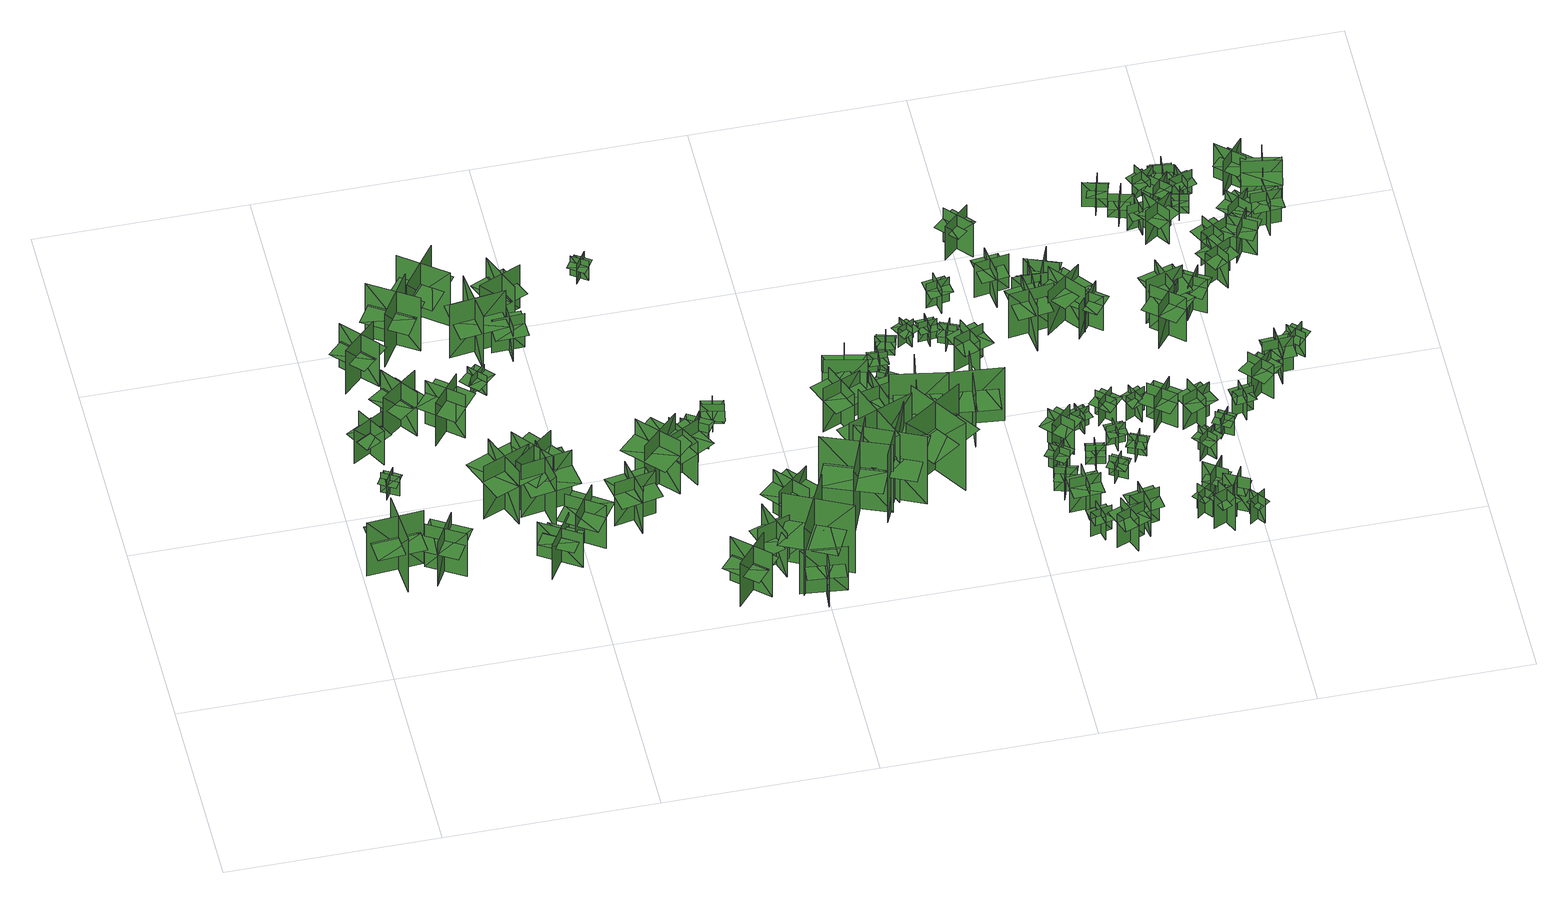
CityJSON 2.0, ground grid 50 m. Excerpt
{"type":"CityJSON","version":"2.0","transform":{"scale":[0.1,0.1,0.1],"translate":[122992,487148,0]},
"CityObjects":{
"tree1":{"type":"SolitaryVegetationObject","geometry":[{"type":"MultiSurface","lod":"1","boundaries":[[[0,1,2]],[[0,2,3]],[[4,5,6]],[[4,6,7]],[[8,9,10]],[[8,10,11]],[[8,12,13]],[[8,13,9]]]}]},
"tree2":{"type":"SolitaryVegetationObject","geometry":[{"type":"MultiSurface","lod":"1","boundaries":[[[14,15,16]],[[14,16,17]],[[18,19,20]],[[18,20,21]],[[22,23,24]],[[22,24,25]],[[22,25,26]],[[22,26,27]]]}]},
"tree3":{"type":"SolitaryVegetationObject","geometry":[{"type":"MultiSurface","lod":"1","boundaries":[[[28,29,30]],[[28,30,31]],[[32,33,34]],[[32,34,35]],[[36,37,38]],[[36,38,39]],[[36,39,40]],[[36,40,41]]]}]},
"tree4":{"type":"SolitaryVegetationObject","geometry":[{"type":"MultiSurface","lod":"1","boundaries":[[[42,43,44]],[[42,44,45]],[[46,47,48]],[[46,48,49]],[[50,51,52]],[[50,52,53]],[[50,54,55]],[[50,55,51]]]}]},
"tree5":{"type":"SolitaryVegetationObject","geometry":[{"type":"MultiSurface","lod":"1","boundaries":[[[56,57,58]],[[56,58,59]],[[60,61,62]],[[60,62,63]],[[64,65,66]],[[64,66,67]],[[64,68,69]],[[64,69,65]]]}]},
"tree6":{"type":"SolitaryVegetationObject","geometry":[{"type":"MultiSurface","lod":"1","boundaries":[[[70,71,72]],[[70,72,73]],[[74,75,76]],[[74,76,77]],[[78,79,80]],[[78,80,81]],[[78,82,83]],[[78,83,79]]]}]},
"tree7":{"type":"SolitaryVegetationObject","geometry":[{"type":"MultiSurface","lod":"1","boundaries":[[[84,85,86]],[[84,86,87]],[[88,89,90]],[[88,90,91]],[[92,93,94]],[[92,94,95]],[[92,95,96]],[[92,96,97]]]}]},
"tree8":{"type":"SolitaryVegetationObject","geometry":[{"type":"MultiSurface","lod":"1","boundaries":[[[98,99,100]],[[98,100,101]],[[102,103,104]],[[102,104,105]],[[106,107,108]],[[106,108,109]],[[106,109,110]],[[106,110,111]]]}]},
"tree9":{"type":"SolitaryVegetationObject","geometry":[{"type":"MultiSurface","lod":"1","boundaries":[[[112,113,114]],[[112,114,115]],[[116,117,118]],[[116,118,119]],[[120,121,122]],[[120,122,123]],[[120,124,125]],[[120,125,121]]]}]},
"tree10":{"type":"SolitaryVegetationObject","geometry":[{"type":"MultiSurface","lod":"1","boundaries":[[[126,127,128]],[[126,128,129]],[[130,131,132]],[[130,132,133]],[[134,135,136]],[[134,136,137]],[[134,137,138]],[[134,138,139]]]}]},
"tree11":{"type":"SolitaryVegetationObject","geometry":[{"type":"MultiSurface","lod":"1","boundaries":[[[140,141,142]],[[140,142,143]],[[144,145,146]],[[144,146,147]],[[148,149,150]],[[148,150,151]],[[148,151,152]],[[148,152,153]]]}]},
"tree12":{"type":"SolitaryVegetationObject","geometry":[{"type":"MultiSurface","lod":"1","boundaries":[[[154,155,156]],[[154,156,157]],[[158,159,160]],[[158,160,161]],[[162,163,164]],[[162,164,165]],[[162,165,166]],[[162,166,167]]]}]},
"tree13":{"type":"SolitaryVegetationObject","geometry":[{"type":"MultiSurface","lod":"1","boundaries":[[[168,169,170]],[[168,170,171]],[[172,173,174]],[[172,174,175]],[[176,177,178]],[[176,178,179]],[[176,179,180]],[[176,180,181]]]}]},
"tree14":{"type":"SolitaryVegetationObject","geometry":[{"type":"MultiSurface","lod":"1","boundaries":[[[182,183,184]],[[182,184,185]],[[186,187,188]],[[186,188,189]],[[190,191,192]],[[190,192,193]],[[190,194,195]],[[190,195,191]]]}]},
"tree15":{"type":"SolitaryVegetationObject","geometry":[{"type":"MultiSurface","lod":"1","boundaries":[[[196,197,198]],[[196,198,199]],[[200,201,202]],[[200,202,203]],[[204,205,206]],[[204,206,207]],[[204,207,208]],[[204,208,209]]]}]},
"tree16":{"type":"SolitaryVegetationObject","geometry":[{"type":"MultiSurface","lod":"1","boundaries":[[[210,211,212]],[[210,212,213]],[[214,215,216]],[[214,216,217]],[[218,219,220]],[[218,220,221]],[[218,222,223]],[[218,223,219]]]}]},
"tree17":{"type":"SolitaryVegetationObject","geometry":[{"type":"MultiSurface","lod":"1","boundaries":[[[224,225,226]],[[224,226,227]],[[228,229,230]],[[228,230,231]],[[232,233,234]],[[232,234,235]],[[232,235,236]],[[232,236,237]]]}]},
"tree18":{"type":"SolitaryVegetationObject","geometry":[{"type":"MultiSurface","lod":"1","boundaries":[[[238,239,240]],[[238,240,241]],[[242,243,244]],[[242,244,245]],[[246,247,248]],[[246,248,249]],[[246,249,250]],[[246,250,251]]]}]},
"tree19":{"type":"SolitaryVegetationObject","geometry":[{"type":"MultiSurface","lod":"1","boundaries":[[[252,253,254]],[[252,254,255]],[[256,257,258]],[[256,258,259]],[[260,261,262]],[[260,262,263]],[[260,264,265]],[[260,265,261]]]}]},
"tree20":{"type":"SolitaryVegetationObject","geometry":[{"type":"MultiSurface","lod":"1","boundaries":[[[266,267,268]],[[266,268,269]],[[270,271,272]],[[270,272,273]],[[274,275,276]],[[274,276,277]],[[274,277,278]],[[274,278,279]]]}]},
"tree21":{"type":"SolitaryVegetationObject","geometry":[{"type":"MultiSurface","lod":"1","boundaries":[[[280,281,282]],[[280,282,283]],[[284,285,286]],[[284,286,287]],[[288,289,290]],[[288,290,291]],[[288,292,293]],[[288,293,289]]]}]},
"tree22":{"type":"SolitaryVegetationObject","geometry":[{"type":"MultiSurface","lod":"1","boundaries":[[[294,295,296]],[[294,296,297]],[[298,299,300]],[[298,300,301]],[[302,303,304]],[[302,304,305]],[[302,305,306]],[[302,306,307]]]}]},
"tree23":{"type":"SolitaryVegetationObject","geometry":[{"type":"MultiSurface","lod":"1","boundaries":[[[308,309,310]],[[308,310,311]],[[312,313,314]],[[312,314,315]],[[316,317,318]],[[316,318,319]],[[316,320,321]],[[316,321,317]]]}]},
"tree24":{"type":"SolitaryVegetationObject","geometry":[{"type":"MultiSurface","lod":"1","boundaries":[[[322,323,324]],[[322,324,325]],[[326,327,328]],[[326,328,329]],[[330,331,332]],[[330,332,333]],[[330,333,334]],[[330,334,335]]]}]},
"tree25":{"type":"SolitaryVegetationObject","geometry":[{"type":"MultiSurface","lod":"1","boundaries":[[[336,337,338]],[[336,338,339]],[[340,341,342]],[[340,342,343]],[[344,345,346]],[[344,346,347]],[[344,347,348]],[[344,348,349]]]}]},
"tree26":{"type":"SolitaryVegetationObject","geometry":[{"type":"MultiSurface","lod":"1","boundaries":[[[350,351,352]],[[350,352,353]],[[354,355,356]],[[354,356,357]],[[358,359,360]],[[358,360,361]],[[358,362,363]],[[358,363,359]]]}]},
"tree27":{"type":"SolitaryVegetationObject","geometry":[{"type":"MultiSurface","lod":"1","boundaries":[[[364,365,366]],[[364,366,367]],[[368,369,370]],[[368,370,371]],[[372,373,374]],[[372,374,375]],[[372,376,377]],[[372,377,373]]]}]},
"tree28":{"type":"SolitaryVegetationObject","geometry":[{"type":"MultiSurface","lod":"1","boundaries":[[[378,379,380]],[[378,380,381]],[[382,383,384]],[[382,384,385]],[[386,387,388]],[[386,388,389]],[[386,389,390]],[[386,390,391]]]}]},
"tree29":{"type":"SolitaryVegetationObject","geometry":[{"type":"MultiSurface","lod":"1","boundaries":[[[392,393,394]],[[392,394,395]],[[396,397,398]],[[396,398,399]],[[400,401,402]],[[400,402,403]],[[400,403,404]],[[400,404,405]]]}]},
"tree30":{"type":"SolitaryVegetationObject","geometry":[{"type":"MultiSurface","lod":"1","boundaries":[[[406,407,408]],[[406,408,409]],[[410,411,412]],[[410,412,413]],[[414,415,416]],[[414,416,417]],[[414,417,418]],[[414,418,419]]]}]},
"tree31":{"type":"SolitaryVegetationObject","geometry":[{"type":"MultiSurface","lod":"1","boundaries":[[[420,421,422]],[[420,422,423]],[[424,425,426]],[[424,426,427]],[[428,429,430]],[[428,430,431]],[[428,432,433]],[[428,433,429]]]}]},
"tree32":{"type":"SolitaryVegetationObject","geometry":[{"type":"MultiSurface","lod":"1","boundaries":[[[434,435,436]],[[434,436,437]],[[438,439,440]],[[438,440,441]],[[442,443,444]],[[442,444,445]],[[442,446,447]],[[442,447,443]]]}]},
"tree33":{"type":"SolitaryVegetationObject","geometry":[{"type":"MultiSurface","lod":"1","boundaries":[[[448,449,450]],[[448,450,451]],[[452,453,454]],[[452,454,455]],[[456,457,458]],[[456,458,459]],[[456,460,461]],[[456,461,457]]]}]},
"tree34":{"type":"SolitaryVegetationObject","geometry":[{"type":"MultiSurface","lod":"1","boundaries":[[[462,463,464]],[[462,464,465]],[[466,467,468]],[[466,468,469]],[[470,471,472]],[[470,472,473]],[[470,473,474]],[[470,474,475]]]}]},
"tree35":{"type":"SolitaryVegetationObject","geometry":[{"type":"MultiSurface","lod":"1","boundaries":[[[476,477,478]],[[476,478,479]],[[480,481,482]],[[480,482,483]],[[484,485,486]],[[484,486,487]],[[484,487,488]],[[484,488,489]]]}]},
"tree36":{"type":"SolitaryVegetationObject","geometry":[{"type":"MultiSurface","lod":"1","boundaries":[[[490,491,492]],[[490,492,493]],[[494,495,496]],[[494,496,497]],[[498,499,500]],[[498,500,501]],[[498,501,502]],[[498,502,503]]]}]},
"tree37":{"type":"SolitaryVegetationObject","geometry":[{"type":"MultiSurface","lod":"1","boundaries":[[[504,505,506]],[[504,506,507]],[[508,509,510]],[[508,510,511]],[[512,513,514]],[[512,514,515]],[[512,516,517]],[[512,517,513]]]}]},
"tree38":{"type":"SolitaryVegetationObject","geometry":[{"type":"MultiSurface","lod":"1","boundaries":[[[518,519,520]],[[518,520,521]],[[522,523,524]],[[522,524,525]],[[526,527,528]],[[526,528,529]],[[526,529,530]],[[526,530,531]]]}]},
"tree39":{"type":"SolitaryVegetationObject","geometry":[{"type":"MultiSurface","lod":"1","boundaries":[[[532,533,534]],[[532,534,535]],[[536,537,538]],[[536,538,539]],[[540,541,542]],[[540,542,543]],[[540,544,545]],[[540,545,541]]]}]},
"tree40":{"type":"SolitaryVegetationObject","geometry":[{"type":"MultiSurface","lod":"1","boundaries":[[[546,547,548]],[[546,548,549]],[[550,551,552]],[[550,552,553]],[[554,555,556]],[[554,556,557]],[[554,557,558]],[[554,558,559]]]}]},
"tree41":{"type":"SolitaryVegetationObject","geometry":[{"type":"MultiSurface","lod":"1","boundaries":[[[560,561,562]],[[560,562,563]],[[564,565,566]],[[564,566,567]],[[568,569,570]],[[568,570,571]],[[568,571,572]],[[568,572,573]]]}]},
"tree42":{"type":"SolitaryVegetationObject","geometry":[{"type":"MultiSurface","lod":"1","boundaries":[[[574,575,576]],[[574,576,577]],[[578,579,580]],[[578,580,581]],[[582,583,584]],[[582,584,585]],[[582,585,586]],[[582,586,587]]]}]},
"tree43":{"type":"SolitaryVegetationObject","geometry":[{"type":"MultiSurface","lod":"1","boundaries":[[[588,589,590]],[[588,590,591]],[[592,593,594]],[[592,594,595]],[[596,597,598]],[[596,598,599]],[[596,600,601]],[[596,601,597]]]}]},
"tree44":{"type":"SolitaryVegetationObject","geometry":[{"type":"MultiSurface","lod":"1","boundaries":[[[602,603,604]],[[602,604,605]],[[606,607,608]],[[606,608,609]],[[610,611,612]],[[610,612,613]],[[610,613,614]],[[610,614,615]]]}]},
"tree45":{"type":"SolitaryVegetationObject","geometry":[{"type":"MultiSurface","lod":"1","boundaries":[[[616,617,618]],[[616,618,619]],[[620,621,622]],[[620,622,623]],[[624,625,626]],[[624,626,627]],[[624,627,628]],[[624,628,629]]]}]},
"tree46":{"type":"SolitaryVegetationObject","geometry":[{"type":"MultiSurface","lod":"1","boundaries":[[[630,631,632]],[[630,632,633]],[[634,635,636]],[[634,636,637]],[[638,639,640]],[[638,640,641]],[[638,641,642]],[[638,642,643]]]}]},
"tree47":{"type":"SolitaryVegetationObject","geometry":[{"type":"MultiSurface","lod":"1","boundaries":[[[644,645,646]],[[644,646,647]],[[648,649,650]],[[648,650,651]],[[652,653,654]],[[652,654,655]],[[652,655,656]],[[652,656,657]]]}]},
"tree48":{"type":"SolitaryVegetationObject","geometry":[{"type":"MultiSurface","lod":"1","boundaries":[[[658,659,660]],[[658,660,661]],[[662,663,664]],[[662,664,665]],[[666,667,668]],[[666,668,669]],[[666,669,670]],[[666,670,671]]]}]},
"tree49":{"type":"SolitaryVegetationObject","geometry":[{"type":"MultiSurface","lod":"1","boundaries":[[[672,673,674]],[[672,674,675]],[[676,677,678]],[[676,678,679]],[[680,681,682]],[[680,682,683]],[[680,683,684]],[[680,684,685]]]}]},
"tree50":{"type":"SolitaryVegetationObject","geometry":[{"type":"MultiSurface","lod":"1","boundaries":[[[686,687,688]],[[686,688,689]],[[690,691,692]],[[690,692,693]],[[694,695,696]],[[694,696,697]],[[694,697,698]],[[694,698,699]]]}]},
"tree51":{"type":"SolitaryVegetationObject","geometry":[{"type":"MultiSurface","lod":"1","boundaries":[[[700,701,702]],[[700,702,703]],[[704,705,706]],[[704,706,707]],[[708,709,710]],[[708,710,711]],[[708,711,712]],[[708,712,713]]]}]},
"tree52":{"type":"SolitaryVegetationObject","geometry":[{"type":"MultiSurface","lod":"1","boundaries":[[[714,715,716]],[[714,716,717]],[[718,719,720]],[[718,720,721]],[[722,723,724]],[[722,724,725]],[[722,725,726]],[[722,726,727]]]}]},
"tree53":{"type":"SolitaryVegetationObject","geometry":[{"type":"MultiSurface","lod":"1","boundaries":[[[728,729,730]],[[728,730,731]],[[732,733,734]],[[732,734,735]],[[736,737,738]],[[736,738,739]],[[736,739,740]],[[736,740,741]]]}]},
"tree54":{"type":"SolitaryVegetationObject","geometry":[{"type":"MultiSurface","lod":"1","boundaries":[[[742,743,744]],[[742,744,745]],[[746,747,748]],[[746,748,749]],[[750,751,752]],[[750,752,753]],[[750,753,754]],[[750,754,755]]]}]},
"tree55":{"type":"SolitaryVegetationObject","geometry":[{"type":"MultiSurface","lod":"1","boundaries":[[[756,757,758]],[[756,758,759]],[[760,761,762]],[[760,762,763]],[[764,765,766]],[[764,766,767]],[[764,767,768]],[[764,768,769]]]}]},
"tree56":{"type":"SolitaryVegetationObject","geometry":[{"type":"MultiSurface","lod":"1","boundaries":[[[770,771,772]],[[770,772,773]],[[774,775,776]],[[774,776,777]],[[778,779,780]],[[778,780,781]],[[778,781,782]],[[778,782,783]]]}]},
"tree57":{"type":"SolitaryVegetationObject","geometry":[{"type":"MultiSurface","lod":"1","boundaries":[[[784,785,786]],[[784,786,787]],[[788,789,790]],[[788,790,791]],[[792,793,794]],[[792,794,795]],[[792,795,796]],[[792,796,797]]]}]},
"tree58":{"type":"SolitaryVegetationObject","geometry":[{"type":"MultiSurface","lod":"1","boundaries":[[[798,799,800]],[[798,800,801]],[[802,803,804]],[[802,804,805]],[[806,807,808]],[[806,808,809]],[[806,809,810]],[[806,810,811]]]}]},
"tree59":{"type":"SolitaryVegetationObject","geometry":[{"type":"MultiSurface","lod":"1","boundaries":[[[812,813,814]],[[812,814,815]],[[816,817,818]],[[816,818,819]],[[820,821,822]],[[820,822,823]],[[820,824,825]],[[820,825,821]]]}]},
"tree60":{"type":"SolitaryVegetationObject","geometry":[{"type":"MultiSurface","lod":"1","boundaries":[[[826,827,828]],[[826,828,829]],[[830,831,832]],[[830,832,833]],[[834,835,836]],[[834,836,837]],[[834,837,838]],[[834,838,839]]]}]},
"tree61":{"type":"SolitaryVegetationObject","geometry":[{"type":"MultiSurface","lod":"1","boundaries":[[[840,841,842]],[[840,842,843]],[[844,845,846]],[[844,846,847]],[[848,849,850]],[[848,850,851]],[[848,852,853]],[[848,853,849]]]}]},
"tree62":{"type":"SolitaryVegetationObject","geometry":[{"type":"MultiSurface","lod":"1","boundaries":[[[854,855,856]],[[854,856,857]],[[858,859,860]],[[858,860,861]],[[862,863,864]],[[862,864,865]],[[862,865,866]],[[862,866,867]]]}]},
"tree63":{"type":"SolitaryVegetationObject","geometry":[{"type":"MultiSurface","lod":"1","boundaries":[[[868,869,870]],[[868,870,871]],[[872,873,874]],[[872,874,875]],[[876,877,878]],[[876,878,879]],[[876,879,880]],[[876,880,881]]]}]},
"tree64":{"type":"SolitaryVegetationObject","geometry":[{"type":"MultiSurface","lod":"1","boundaries":[[[882,883,884]],[[882,884,885]],[[886,887,888]],[[886,888,889]],[[890,891,892]],[[890,892,893]],[[890,893,894]],[[890,894,895]]]}]},
"tree65":{"type":"SolitaryVegetationObject","geometry":[{"type":"MultiSurface","lod":"1","boundaries":[[[896,897,898]],[[896,898,899]],[[900,901,902]],[[900,902,903]],[[904,905,906]],[[904,906,907]],[[904,907,908]],[[904,908,909]]]}]},
"tree66":{"type":"SolitaryVegetationObject","geometry":[{"type":"MultiSurface","lod":"1","boundaries":[[[910,911,912]],[[910,912,913]],[[914,915,916]],[[914,916,917]],[[918,919,920]],[[918,920,921]],[[918,921,922]],[[918,922,923]]]}]},
"tree67":{"type":"SolitaryVegetationObject","geometry":[{"type":"MultiSurface","lod":"1","boundaries":[[[924,925,926]],[[924,926,927]],[[928,929,930]],[[928,930,931]],[[932,933,934]],[[932,934,935]],[[932,935,936]],[[932,936,937]]]}]},
"tree68":{"type":"SolitaryVegetationObject","geometry":[{"type":"MultiSurface","lod":"1","boundaries":[[[938,939,940]],[[938,940,941]],[[942,943,944]],[[942,944,945]],[[946,947,948]],[[946,948,949]],[[946,950,951]],[[946,951,947]]]}]},
"tree69":{"type":"SolitaryVegetationObject","geometry":[{"type":"MultiSurface","lod":"1","boundaries":[[[952,953,954]],[[952,954,955]],[[956,957,958]],[[956,958,959]],[[960,961,962]],[[960,962,963]],[[960,963,964]],[[960,964,965]]]}]},
"tree70":{"type":"SolitaryVegetationObject","geometry":[{"type":"MultiSurface","lod":"1","boundaries":[[[966,967,968]],[[966,968,969]],[[970,971,972]],[[970,972,973]],[[974,975,976]],[[974,976,977]],[[974,977,978]],[[974,978,979]]]}]},
"tree71":{"type":"SolitaryVegetationObject","geometry":[{"type":"MultiSurface","lod":"1","boundaries":[[[980,981,982]],[[980,982,983]],[[984,985,986]],[[984,986,987]],[[988,989,990]],[[988,990,991]],[[988,992,993]],[[988,993,989]]]}]},
"tree72":{"type":"SolitaryVegetationObject","geometry":[{"type":"MultiSurface","lod":"1","boundaries":[[[994,995,996]],[[994,996,997]],[[998,999,1000]],[[998,1000,1001]],[[1002,1003,1004]],[[1002,1004,1005]],[[1002,1005,1006]],[[1002,1006,1007]]]}]},
"tree73":{"type":"SolitaryVegetationObject","geometry":[{"type":"MultiSurface","lod":"1","boundaries":[[[1008,1009,1010]],[[1008,1010,1011]],[[1012,1013,1014]],[[1012,1014,1015]],[[1016,1017,1018]],[[1016,1018,1019]],[[1016,1019,1020]],[[1016,1020,1021]]]}]},
"tree74":{"type":"SolitaryVegetationObject","geometry":[{"type":"MultiSurface","lod":"1","boundaries":[[[1022,1023,1024]],[[1022,1024,1025]],[[1026,1027,1028]],[[1026,1028,1029]],[[1030,1031,1032]],[[1030,1032,1033]],[[1030,1033,1034]],[[1030,1034,1035]]]}]},
"tree75":{"type":"SolitaryVegetationObject","geometry":[{"type":"MultiSurface","lod":"1","boundaries":[[[1036,1037,1038]],[[1036,1038,1039]],[[1040,1041,1042]],[[1040,1042,1043]],[[1044,1045,1046]],[[1044,1046,1047]],[[1044,1047,1048]],[[1044,1048,1049]]]}]},
"tree76":{"type":"SolitaryVegetationObject","geometry":[{"type":"MultiSurface","lod":"1","boundaries":[[[1050,1051,1052]],[[1050,1052,1053]],[[1054,1055,1056]],[[1054,1056,1057]],[[1058,1059,1060]],[[1058,1060,1061]],[[1058,1061,1062]],[[1058,1062,1063]]]}]},
"tree77":{"type":"SolitaryVegetationObject","geometry":[{"type":"MultiSurface","lod":"1","boundaries":[[[1064,1065,1066]],[[1064,1066,1067]],[[1068,1069,1070]],[[1068,1070,1071]],[[1072,1073,1074]],[[1072,1074,1075]],[[1072,1075,1076]],[[1072,1076,1077]]]}]},
"tree78":{"type":"SolitaryVegetationObject","geometry":[{"type":"MultiSurface","lod":"1","boundaries":[[[1078,1079,1080]],[[1078,1080,1081]],[[1082,1083,1084]],[[1082,1084,1085]],[[1086,1087,1088]],[[1086,1088,1089]],[[1086,1089,1090]],[[1086,1090,1091]]]}]},
"tree79":{"type":"SolitaryVegetationObject","geometry":[{"type":"MultiSurface","lod":"1","boundaries":[[[1092,1093,1094]],[[1092,1094,1095]],[[1096,1097,1098]],[[1096,1098,1099]],[[1100,1101,1102]],[[1100,1102,1103]],[[1100,1103,1104]],[[1100,1104,1105]]]}]},
"tree80":{"type":"SolitaryVegetationObject","geometry":[{"type":"MultiSurface","lod":"1","boundaries":[[[1106,1107,1108]],[[1106,1108,1109]],[[1110,1111,1112]],[[1110,1112,1113]],[[1114,1115,1116]],[[1114,1116,1117]],[[1114,1117,1118]],[[1114,1118,1119]]]}]},
"tree81":{"type":"SolitaryVegetationObject","geometry":[{"type":"MultiSurface","lod":"1","boundaries":[[[1120,1121,1122]],[[1120,1122,1123]],[[1124,1125,1126]],[[1124,1126,1127]],[[1128,1129,1130]],[[1128,1130,1131]],[[1128,1131,1132]],[[1128,1132,1133]]]}]},
"tree82":{"type":"SolitaryVegetationObject","geometry":[{"type":"MultiSurface","lod":"1","boundaries":[[[1134,1135,1136]],[[1134,1136,1137]],[[1138,1139,1140]],[[1138,1140,1141]],[[1142,1143,1144]],[[1142,1144,1145]],[[1142,1145,1146]],[[1142,1146,1147]]]}]},
"tree83":{"type":"SolitaryVegetationObject","geometry":[{"type":"MultiSurface","lod":"1","boundaries":[[[1148,1149,1150]],[[1148,1150,1151]],[[1152,1153,1154]],[[1152,1154,1155]],[[1156,1157,1158]],[[1156,1158,1159]],[[1156,1159,1160]],[[1156,1160,1161]]]}]},
"tree84":{"type":"SolitaryVegetationObject","geometry":[{"type":"MultiSurface","lod":"1","boundaries":[[[1162,1163,1164]],[[1162,1164,1165]],[[1166,1167,1168]],[[1166,1168,1169]],[[1170,1171,1172]],[[1170,1172,1173]],[[1170,1173,1174]],[[1170,1174,1175]]]}]},
"tree85":{"type":"SolitaryVegetationObject","geometry":[{"type":"MultiSurface","lod":"1","boundaries":[[[1176,1177,1178]],[[1176,1178,1179]],[[1180,1181,1182]],[[1180,1182,1183]],[[1184,1185,1186]],[[1184,1186,1187]],[[1184,1187,1188]],[[1184,1188,1189]]]}]},
"tree86":{"type":"SolitaryVegetationObject","geometry":[{"type":"MultiSurface","lod":"1","boundaries":[[[1190,1191,1192]],[[1190,1192,1193]],[[1194,1195,1196]],[[1194,1196,1197]],[[1198,1199,1200]],[[1198,1200,1201]],[[1198,1201,1202]],[[1198,1202,1203]]]}]},
"tree87":{"type":"SolitaryVegetationObject","geometry":[{"type":"MultiSurface","lod":"1","boundaries":[[[1204,1205,1206]],[[1204,1206,1207]],[[1208,1209,1210]],[[1208,1210,1211]],[[1212,1213,1214]],[[1212,1214,1215]],[[1212,1215,1216]],[[1212,1216,1217]]]}]},
"tree88":{"type":"SolitaryVegetationObject","geometry":[{"type":"MultiSurface","lod":"1","boundaries":[[[1218,1219,1220]],[[1218,1220,1221]],[[1222,1223,1224]],[[1222,1224,1225]],[[1226,1227,1228]],[[1226,1228,1229]],[[1226,1229,1230]],[[1226,1230,1231]]]}]},
"tree89":{"type":"SolitaryVegetationObject","geometry":[{"type":"MultiSurface","lod":"1","boundaries":[[[1232,1233,1234]],[[1232,1234,1235]],[[1236,1237,1238]],[[1236,1238,1239]],[[1240,1241,1242]],[[1240,1242,1243]],[[1240,1243,1244]],[[1240,1244,1245]]]}]},
"tree90":{"type":"SolitaryVegetationObject","geometry":[{"type":"MultiSurface","lod":"1","boundaries":[[[1246,1247,1248]],[[1246,1248,1249]],[[1250,1251,1252]],[[1250,1252,1253]],[[1254,1255,1256]],[[1254,1256,1257]],[[1254,1257,1258]],[[1254,1258,1259]]]}]},
"tree91":{"type":"SolitaryVegetationObject","geometry":[{"type":"MultiSurface","lod":"1","boundaries":[[[1260,1261,1262]],[[1260,1262,1263]],[[1264,1265,1266]],[[1264,1266,1267]],[[1268,1269,1270]],[[1268,1270,1271]],[[1268,1271,1272]],[[1268,1272,1273]]]}]},
"tree92":{"type":"SolitaryVegetationObject","geometry":[{"type":"MultiSurface","lod":"1","boundaries":[[[1274,1275,1276]],[[1274,1276,1277]],[[1278,1279,1280]],[[1278,1280,1281]],[[1282,1283,1284]],[[1282,1284,1285]],[[1282,1285,1286]],[[1282,1286,1287]]]}]},
"tree93":{"type":"SolitaryVegetationObject","geometry":[{"type":"MultiSurface","lod":"1","boundaries":[[[1288,1289,1290]],[[1288,1290,1291]],[[1292,1293,1294]],[[1292,1294,1295]],[[1296,1297,1298]],[[1296,1298,1299]],[[1296,1299,1300]],[[1296,1300,1301]]]}]},
"tree94":{"type":"SolitaryVegetationObject","geometry":[{"type":"MultiSurface","lod":"1","boundaries":[[[1302,1303,1304]],[[1302,1304,1305]],[[1306,1307,1308]],[[1306,1308,1309]],[[1310,1311,1312]],[[1310,1312,1313]],[[1310,1313,1314]],[[1310,1314,1315]]]}]},
"tree95":{"type":"SolitaryVegetationObject","geometry":[{"type":"MultiSurface","lod":"1","boundaries":[[[1316,1317,1318]],[[1316,1318,1319]],[[1320,1321,1322]],[[1320,1322,1323]],[[1324,1325,1326]],[[1324,1326,1327]],[[1324,1327,1328]],[[1324,1328,1329]]]}]},
"tree96":{"type":"SolitaryVegetationObject","geometry":[{"type":"MultiSurface","lod":"1","boundaries":[[[1330,1331,1332]],[[1330,1332,1333]],[[1334,1335,1336]],[[1334,1336,1337]],[[1338,1339,1340]],[[1338,1340,1341]],[[1338,1341,1342]],[[1338,1342,1343]]]}]},
"tree97":{"type":"SolitaryVegetationObject","geometry":[{"type":"MultiSurface","lod":"1","boundaries":[[[1344,1345,1346]],[[1344,1346,1347]],[[1348,1349,1350]],[[1348,1350,1351]],[[1352,1353,1354]],[[1352,1354,1355]],[[1352,1355,1356]],[[1352,1356,1357]]]}]},
"tree98":{"type":"SolitaryVegetationObject","geometry":[{"type":"MultiSurface","lod":"1","boundaries":[[[1358,1359,1360]],[[1358,1360,1361]],[[1362,1363,1364]],[[1362,1364,1365]],[[1366,1367,1368]],[[1366,1368,1369]],[[1366,1369,1370]],[[1366,1370,1371]]]}]},
"tree99":{"type":"SolitaryVegetationObject","geometry":[{"type":"MultiSurface","lod":"1","boundaries":[[[1372,1373,1374]],[[1372,1374,1375]],[[1376,1377,1378]],[[1376,1378,1379]],[[1380,1381,1382]],[[1380,1382,1383]],[[1380,1383,1384]],[[1380,1384,1385]]]}]},
"tree100":{"type":"SolitaryVegetationObject","geometry":[{"type":"MultiSurface","lod":"1","boundaries":[[[1386,1387,1388]],[[1386,1388,1389]],[[1390,1391,1392]],[[1390,1392,1393]],[[1394,1395,1396]],[[1394,1396,1397]],[[1394,1397,1398]],[[1394,1398,1399]]]}]}
},
"vertices":[
[139,328,14],[7,317,14],[7,317,185],[139,328,185],[75,381,14],[75,381,185],[86,249,185],[86,249,14],[131,322,119],[16,313,119],[20,259,119],[135,268,119],[126,377,119],[11,368,119],
[139,318,14],[225,268,14],[225,268,152],[139,318,152],[155,254,14],[205,340,14],[205,340,152],[155,254,152],[155,254,114],[198,229,114],[248,315,114],[205,340,114],[162,365,114],[112,279,114],
[91,556,23],[130,534,23],[130,534,85],[91,556,85],[99,528,23],[121,566,23],[121,566,85],[99,528,85],[99,528,68],[118,517,68],[140,555,68],[121,566,68],[102,577,68],[80,539,68],
[126,698,21],[53,656,21],[53,656,130],[126,698,130],[75,711,21],[75,711,130],[117,638,130],[117,638,21],[123,692,88],[59,656,88],[76,626,88],[140,662,88],[105,723,88],[42,686,88],
[157,873,24],[83,952,24],[83,952,164],[157,873,164],[158,941,24],[158,941,164],[79,867,164],[79,867,24],[149,875,110],[84,944,110],[52,914,110],[117,845,110],[182,907,110],[118,976,110],
[209,711,18],[144,797,18],[144,797,159],[209,711,159],[218,778,18],[218,778,159],[131,713,159],[131,713,18],[201,714,105],[145,789,105],[109,763,105],[166,687,105],[238,741,105],[181,816,105],
[312,685,16],[235,748,16],[235,748,155],[312,685,155],[306,752,16],[243,674,16],[243,674,155],[306,752,155],[306,752,116],[267,783,116],[204,706,116],[243,674,116],[281,643,116],[344,720,116],
[300,434,13],[412,480,13],[412,480,183],[300,434,183],[374,402,13],[328,515,13],[328,515,183],[374,402,183],[374,402,135],[431,425,135],[384,538,135],[328,515,135],[272,492,135],[318,379,135],
[273,969,15],[162,1040,15],[162,1040,186],[273,969,186],[255,1049,15],[255,1049,186],[184,938,186],[184,938,15],[263,969,121],[166,1031,121],[137,985,121],[235,923,121],[293,1016,121],[196,1078,121],
[484,239,14],[392,297,14],[392,297,123],[484,239,123],[467,310,14],[467,310,123],[409,218,123],[409,218,14],[476,244,94],[494,275,94],[420,318,94],[402,286,94],[384,255,94],[458,213,94],
[459,431,13],[383,526,13],[383,526,182],[459,431,182],[469,511,13],[373,436,13],[373,436,182],[469,511,182],[469,511,135],[431,559,135],[335,483,135],[373,436,135],[411,388,135],[506,464,135],
[429,487,13],[450,367,13],[450,367,183],[429,487,183],[382,421,13],[502,441,13],[502,441,183],[382,421,183],[382,421,135],[392,361,135],[512,381,135],[502,441,135],[491,501,135],[371,481,135],
[529,353,15],[474,270,15],[474,270,154],[529,353,154],[464,340,15],[547,285,15],[547,285,154],[464,340,154],[464,340,115],[437,299,115],[520,244,115],[547,285,115],[575,327,115],[492,382,115],
[330,1121,16],[251,1015,16],[251,1015,187],[330,1121,187],[248,1108,16],[248,1108,187],[354,1029,187],[354,1029,16],[329,1111,121],[260,1018,121],[303,986,121],[372,1078,121],[285,1144,121],[216,1052,121],
[387,800,19],[387,800,81],[351,839,81],[351,839,19],[351,802,19],[351,802,81],[389,837,81],[389,837,19],[345,796,61],[364,777,61],[411,820,61],[392,840,61],[374,860,61],[327,816,61],
[331,933,17],[463,950,17],[463,950,188],[331,933,188],[397,883,17],[397,883,188],[380,1014,188],[380,1014,17],[339,939,122],[454,954,122],[447,1008,122],[332,993,122],[346,884,122],[461,899,122],
[581,351,13],[679,370,13],[679,370,151],[581,351,151],[636,314,13],[617,411,13],[617,411,151],[636,314,151],[636,314,113],[685,323,113],[666,421,113],[617,411,113],[568,402,113],[587,304,113],
[467,889,20],[464,967,20],[464,967,127],[467,889,127],[502,927,20],[425,924,20],[425,924,127],[502,927,127],[502,927,97],[501,965,97],[423,963,97],[425,924,97],[426,885,97],[503,888,97],
[491,983,19],[448,1083,19],[448,1083,159],[491,983,159],[516,1047,19],[516,1047,159],[416,1004,159],[416,1004,19],[484,988,105],[447,1075,105],[407,1057,105],[444,971,105],[526,1006,105],[489,1093,105],
[664,419,13],[752,502,13],[752,502,183],[664,419,183],[745,416,13],[661,504,13],[661,504,183],[745,416,183],[745,416,135],[789,458,135],[706,546,135],[661,504,135],[617,462,135],[701,374,135],
[875,51,24],[794,122,24],[794,122,164],[875,51,164],[870,119,24],[870,119,164],[799,37,164],[799,37,24],[867,52,110],[796,114,110],[767,81,110],[838,19,110],[897,87,110],[826,149,110],
[804,501,15],[716,454,15],[716,454,154],[804,501,154],[741,521,15],[788,433,15],[788,433,154],[741,521,154],[741,521,115],[697,497,115],[744,409,115],[788,433,115],[831,456,115],[784,544,115],
[859,132,25],[962,167,25],[962,167,165],[859,132,165],[920,103,25],[920,103,165],[885,205,165],[885,205,25],[864,138,111],[954,169,111],[939,211,111],[850,180,111],[879,95,111],[969,126,111],
[835,534,17],[835,534,95],[778,569,95],[778,569,17],[791,525,17],[791,525,95],[824,580,95],[824,580,17],[786,516,69],[814,499,69],[856,567,69],[827,585,69],[799,602,69],[757,533,69],
[656,1092,20],[681,1128,20],[681,1128,82],[656,1092,82],[685,1097,20],[648,1122,20],[648,1122,82],[685,1097,82],[685,1097,64],[697,1115,64],[661,1140,64],[648,1122,64],[636,1104,64],[672,1079,64],
[995,4,12],[1005,112,12],[1005,112,152],[995,4,152],[1047,47,12],[1047,47,152],[939,58,152],[939,58,12],[991,11,98],[1000,105,98],[956,109,98],[947,15,98],[1036,7,98],[1045,101,98],
[1021,202,14],[948,50,14],[948,50,232],[1021,202,232],[921,166,14],[921,166,232],[1073,93,232],[1073,93,14],[1022,189,149],[958,57,149],[1020,27,149],[1084,159,149],[958,220,149],[894,87,149],
[886,603,18],[886,603,80],[833,613,80],[833,613,18],[856,583,18],[856,583,80],[865,634,80],[865,634,18],[854,575,59],[881,570,59],[892,634,59],[866,638,59],[840,643,59],[828,580,59],
[931,234,25],[1007,299,25],[1007,299,164],[931,234,164],[998,229,25],[932,304,25],[932,304,164],[998,229,164],[998,229,125],[1035,261,125],[970,336,125],[932,304,125],[895,271,125],[960,196,125],
[1071,387,32],[1102,356,32],[1102,356,94],[1071,387,94],[1071,358,32],[1102,389,32],[1102,389,94],[1071,358,94],[1071,358,76],[1086,342,76],[1118,374,76],[1102,389,76],[1086,405,76],[1055,373,76],
[1196,256,16],[1039,317,16],[1039,317,234],[1196,256,234],[1153,353,16],[1153,353,234],[1092,195,234],[1092,195,16],[1184,254,150],[1047,307,150],[1022,243,150],[1159,190,150],[1210,320,150],[1072,373,150],
[1155,435,20],[1216,278,20],[1216,278,238],[1155,435,238],[1114,338,20],[1114,338,238],[1270,400,238],[1270,400,20],[1165,427,154],[1219,291,154],[1282,316,154],[1229,452,154],[1099,402,154],[1153,265,154],
[1178,229,14],[1248,383,14],[1248,383,232],[1178,229,232],[1276,267,14],[1276,267,232],[1123,337,232],[1123,337,14],[1176,242,148],[1237,376,148],[1175,404,148],[1114,270,148],[1241,213,148],[1302,346,148],
[1123,594,15],[1161,502,15],[1161,502,154],[1123,594,154],[1097,533,15],[1189,571,15],[1189,571,154],[1097,533,154],[1097,533,115],[1116,487,115],[1208,525,115],[1189,571,115],[1170,617,115],[1078,580,115],
[1116,621,14],[1214,601,14],[1214,601,152],[1116,621,152],[1152,565,14],[1173,663,14],[1173,663,152],[1152,565,152],[1152,565,113],[1201,555,113],[1222,652,113],[1173,663,113],[1124,673,113],[1104,576,113],
[1176,506,13],[1273,530,13],[1273,530,152],[1176,506,152],[1233,472,13],[1209,568,13],[1209,568,152],[1233,472,152],[1233,472,113],[1281,484,113],[1257,580,113],[1209,568,113],[1160,556,113],[1184,460,113],
[1381,417,6],[1241,323,6],[1241,323,224],[1381,417,224],[1277,436,6],[1277,436,224],[1371,296,224],[1371,296,6],[1375,405,140],[1253,323,140],[1292,266,140],[1414,348,140],[1336,464,140],[1214,382,140],
[1241,631,15],[1279,609,15],[1279,609,77],[1241,631,77],[1249,603,15],[1270,641,15],[1270,641,77],[1249,603,77],[1249,603,60],[1268,592,60],[1290,630,60],[1270,641,60],[1251,652,60],[1229,614,60],
[1310,559,18],[1289,428,18],[1289,428,190],[1310,559,190],[1243,510,18],[1243,510,190],[1374,488,190],[1374,488,18],[1314,549,124],[1295,435,124],[1349,427,124],[1367,541,124],[1259,558,124],[1241,444,124],
[1276,685,17],[1231,687,17],[1231,687,78],[1276,685,78],[1256,707,17],[1254,663,17],[1254,663,78],[1256,707,78],[1256,707,61],[1234,708,61],[1231,664,61],[1254,663,61],[1276,662,61],[1278,706,61],
[1303,727,17],[1260,738,17],[1260,738,78],[1303,727,78],[1288,752,17],[1277,709,17],[1277,709,78],[1288,752,78],[1288,752,61],[1267,758,61],[1256,715,61],[1277,709,61],[1299,704,61],[1310,746,61],
[1346,741,20],[1324,779,20],[1324,779,81],[1346,741,81],[1354,769,20],[1315,747,20],[1315,747,81],[1354,769,81],[1354,769,64],[1343,788,64],[1304,767,64],[1315,747,64],[1326,728,64],[1365,750,64],
[1433,545,17],[1419,413,17],[1419,413,188],[1433,545,188],[1369,492,17],[1369,492,188],[1500,478,188],[1500,478,17],[1437,536,122],[1425,421,122],[1479,415,122],[1491,530,122],[1382,542,122],[1370,427,122],
[1363,758,15],[1407,762,15],[1407,762,77],[1363,758,77],[1386,739,15],[1382,783,15],[1382,783,77],[1386,739,77],[1386,739,60],[1408,741,60],[1404,785,60],[1382,783,60],[1360,781,60],[1364,737,60],
[1445,729,16],[1405,747,16],[1405,747,78],[1445,729,78],[1435,757,16],[1417,716,16],[1417,716,78],[1435,757,78],[1435,757,60],[1414,766,60],[1397,725,60],[1417,716,60],[1437,707,60],[1455,748,60],
[1561,244,16],[1610,229,16],[1610,229,94],[1561,244,94],[1578,211,16],[1594,260,16],[1594,260,94],[1578,211,94],[1578,211,73],[1602,204,73],[1618,253,73],[1594,260,73],[1571,268,73],[1555,219,73],
[1494,682,16],[1422,653,16],[1422,653,124],[1494,682,124],[1447,703,16],[1476,631,16],[1476,631,124],[1447,703,124],[1447,703,94],[1411,688,94],[1440,616,94],[1476,631,94],[1512,645,94],[1482,717,94],
[1662,104,12],[1611,93,12],[1611,93,90],[1662,104,90],[1630,124,12],[1641,74,12],[1641,74,90],[1630,124,90],[1630,124,69],[1606,119,69],[1616,69,69],[1641,74,69],[1665,79,69],[1654,129,69],
[1616,213,14],[1620,141,14],[1620,141,122],[1616,213,122],[1581,173,14],[1653,178,14],[1653,178,122],[1581,173,122],[1581,173,93],[1584,139,93],[1655,143,93],[1653,178,93],[1651,212,93],[1579,207,93],
[1568,280,19],[1600,320,19],[1600,320,96],[1568,280,96],[1605,284,19],[1565,316,19],[1565,316,96],[1605,284,96],[1605,284,76],[1621,303,76],[1581,335,76],[1565,316,76],[1550,297,76],[1590,265,76],
[1425,888,14],[1434,834,14],[1434,834,91],[1425,888,91],[1404,858,14],[1458,868,14],[1458,868,91],[1404,858,91],[1404,858,69],[1408,831,69],[1463,841,69],[1458,868,69],[1453,895,69],[1399,886,69],
[1729,74,10],[1662,49,10],[1662,49,118],[1729,74,118],[1681,95,10],[1707,28,10],[1707,28,118],[1681,95,118],[1681,95,90],[1649,83,90],[1675,16,90],[1707,28,90],[1739,41,90],[1713,108,90],
[1628,340,19],[1579,391,19],[1579,391,128],[1628,340,128],[1629,392,19],[1578,342,19],[1578,342,128],[1629,392,128],[1629,392,99],[1605,417,99],[1554,367,99],[1578,342,99],[1601,317,99],[1653,367,99],
[1647,306,18],[1691,299,18],[1691,299,79],[1647,306,79],[1665,282,18],[1671,326,18],[1671,326,79],[1665,282,79],[1665,282,62],[1687,279,62],[1693,323,62],[1671,326,62],[1649,329,62],[1643,285,62],
[1742,65,10],[1728,136,10],[1728,136,119],[1742,65,119],[1771,109,10],[1701,95,10],[1701,95,119],[1771,109,119],[1771,109,90],[1764,143,90],[1694,129,90],[1701,95,90],[1707,61,90],[1777,75,90],
[1637,408,21],[1679,422,21],[1679,422,82],[1637,408,82],[1664,395,21],[1649,436,21],[1649,436,82],[1664,395,82],[1664,395,65],[1685,402,65],[1670,444,65],[1649,436,65],[1628,429,65],[1643,387,65],
[1721,274,16],[1698,236,16],[1698,236,77],[1721,274,77],[1692,267,16],[1730,244,16],[1730,244,77],[1692,267,77],[1692,267,60],[1681,248,60],[1719,225,60],[1730,244,60],[1741,263,60],[1703,286,60],
[1537,1046,16],[1476,992,16],[1476,992,124],[1537,1046,124],[1484,1049,16],[1484,1049,124],[1539,988,124],[1539,988,16],[1484,1049,90],[1459,1026,90],[1503,978,90],[1528,1000,90],[1553,1023,90],[1510,1072,90],
[1559,827,13],[1547,909,13],[1547,909,123],[1559,827,123],[1597,879,13],[1515,867,13],[1515,867,123],[1597,879,123],[1558,834,95],[1547,909,95],[1514,904,95],[1525,829,95],[1590,838,95],[1579,913,95],
[1723,376,18],[1727,331,18],[1727,331,80],[1723,376,80],[1704,353,18],[1748,357,18],[1748,357,80],[1704,353,80],[1704,353,62],[1706,331,62],[1750,335,62],[1748,357,62],[1746,379,62],[1702,375,62],
[1618,674,15],[1604,780,15],[1604,780,155],[1618,674,155],[1669,741,15],[1563,727,15],[1563,727,155],[1669,741,155],[1617,683,119],[1604,780,119],[1563,774,119],[1575,678,119],[1658,688,119],[1646,785,119],
[1738,455,19],[1700,415,19],[1700,415,96],[1738,455,96],[1701,454,19],[1741,416,19],[1741,416,96],[1701,454,96],[1701,454,75],[1682,434,75],[1722,396,75],[1741,416,75],[1760,437,75],[1720,474,75],
[1786,304,16],[1746,323,16],[1746,323,78],[1786,304,78],[1776,332,16],[1757,292,16],[1757,292,78],[1776,332,78],[1776,332,60],[1757,341,60],[1737,301,60],[1757,292,60],[1777,282,60],[1796,322,60],
[1631,767,17],[1633,848,17],[1633,848,126],[1631,767,126],[1669,803,17],[1669,803,126],[1587,805,126],[1587,805,17],[1669,803,91],[1670,837,91],[1605,839,91],[1604,805,91],[1602,771,91],[1667,769,91],
[1892,124,13],[1857,95,13],[1857,95,91],[1892,124,91],[1862,127,13],[1862,127,91],[1890,92,91],[1890,92,13],[1863,125,66],[1848,113,66],[1871,85,66],[1886,97,66],[1901,109,66],[1878,137,66],
[1798,407,18],[1776,453,18],[1776,453,95],[1798,407,95],[1810,442,18],[1764,420,18],[1764,420,95],[1810,442,95],[1810,442,75],[1800,464,75],[1754,442,75],[1764,420,75],[1774,398,75],[1821,419,75],
[1654,806,16],[1683,882,16],[1683,882,125],[1654,806,125],[1701,827,16],[1701,827,125],[1625,857,125],[1625,857,16],[1701,827,90],[1713,859,90],[1653,882,90],[1640,851,90],[1628,819,90],[1689,795,90],
[1651,717,15],[1734,784,15],[1734,784,156],[1651,717,156],[1734,709,15],[1668,792,15],[1668,792,156],[1734,709,156],[1658,723,119],[1734,784,119],[1707,817,119],[1632,756,119],[1684,690,119],[1760,751,119],
[1943,82,13],[1886,56,13],[1886,56,121],[1943,82,121],[1904,97,13],[1904,97,121],[1930,40,121],[1930,40,13],[1905,95,86],[1881,84,86],[1902,38,86],[1926,49,86],[1950,60,86],[1929,106,86],
[1892,120,13],[1928,172,13],[1928,172,121],[1892,120,121],[1933,127,13],[1933,127,121],[1881,163,121],[1881,163,13],[1931,129,86],[1946,150,86],[1904,179,86],[1889,157,86],[1874,136,86],[1916,107,86],
[1709,756,14],[1774,705,14],[1774,705,123],[1709,756,123],[1717,691,14],[1768,756,14],[1768,756,123],[1717,691,123],[1714,751,95],[1774,705,95],[1794,730,95],[1735,777,95],[1694,726,95],[1754,679,95],
[1812,424,15],[1873,377,15],[1873,377,123],[1812,424,123],[1818,373,15],[1866,434,15],[1866,434,123],[1818,373,123],[1818,373,92],[1849,349,92],[1897,410,92],[1866,434,92],[1835,458,92],[1788,397,92],
[1975,89,13],[1919,118,13],[1919,118,121],[1975,89,121],[1962,129,13],[1962,129,121],[1933,73,121],[1933,73,13],[1961,127,86],[1937,139,86],[1914,94,86],[1938,82,86],[1961,70,86],[1984,115,86],
[1900,267,12],[1938,301,12],[1938,301,89],[1900,267,89],[1937,265,12],[1903,304,12],[1903,304,89],[1937,265,89],[1937,265,69],[1956,281,69],[1922,320,69],[1903,304,69],[1885,288,69],[1918,249,69],
[2000,49,13],[1973,85,13],[1973,85,91],[2000,49,91],[2005,78,13],[2005,78,91],[1968,52,91],[1968,52,13],[2003,77,66],[1992,93,66],[1963,71,66],[1974,56,66],[1985,41,66],[2014,62,66],
[1903,419,13],[1931,353,13],[1931,353,121],[1903,419,121],[1884,370,13],[1949,399,13],[1949,399,121],[1884,370,121],[1884,370,93],[1897,339,93],[1963,367,93],[1949,399,93],[1936,430,93],[1870,402,93],
[1953,351,12],[1991,328,12],[1991,328,74],[1953,351,74],[1960,323,12],[1983,360,12],[1983,360,74],[1960,323,74],[1960,323,57],[1978,311,57],[2002,348,57],[1983,360,57],[1965,372,57],[1941,335,57],
[1879,696,10],[1949,637,10],[1949,637,149],[1879,696,149],[1884,629,10],[1944,700,10],[1944,700,149],[1884,629,149],[1884,629,112],[1918,601,112],[1978,671,112],[1944,700,112],[1910,728,112],[1851,658,112],
[1874,710,10],[1962,738,10],[1962,738,150],[1874,710,150],[1934,679,10],[1906,767,10],[1906,767,150],[1934,679,150],[1934,679,113],[1976,693,113],[1948,780,113],[1906,767,113],[1864,754,113],[1892,666,113],
[2050,398,12],[2000,390,12],[2000,390,89],[2050,398,89],[2020,420,12],[2028,369,12],[2028,369,89],[2020,420,89],[2020,420,69],[1996,416,69],[2004,365,69],[2028,369,69],[2053,373,69],[2044,424,69],
[1833,1053,17],[1849,1109,17],[1849,1109,94],[1833,1053,94],[1865,1071,17],[1865,1071,94],[1809,1087,94],[1809,1087,17],[1865,1071,70],[1872,1095,70],[1827,1107,70],[1821,1084,70],[1814,1061,70],[1859,1048,70],
[1859,1042,17],[1914,1026,17],[1914,1026,94],[1859,1042,94],[1877,1009,17],[1877,1009,94],[1893,1065,94],[1893,1065,17],[1877,1009,70],[1900,1003,70],[1913,1047,70],[1890,1054,70],[1866,1061,70],[1853,1016,70],
[1953,750,9],[2014,713,9],[2014,713,117],[1953,750,117],[1966,700,9],[2003,761,9],[2003,761,117],[1966,700,117],[1966,700,89],[1995,682,89],[2032,743,89],[2003,761,89],[1974,779,89],[1936,718,89],
[2054,474,11],[2102,421,11],[2102,421,119],[2054,474,119],[2051,422,11],[2105,470,11],[2105,470,119],[2051,422,119],[2051,422,91],[2074,396,91],[2128,444,91],[2105,470,91],[2082,495,91],[2028,448,91],
[1893,994,16],[1950,1004,16],[1950,1004,94],[1893,994,94],[1923,973,16],[1923,973,94],[1914,1030,94],[1914,1030,16],[1923,973,69],[1947,977,69],[1940,1023,69],[1916,1019,69],[1892,1015,69],[1900,969,69],
[1924,942,16],[1991,988,16],[1991,988,124],[1924,942,124],[1975,933,16],[1975,933,124],[1929,1000,124],[1929,1000,16],[1975,933,90],[2003,952,90],[1966,1006,90],[1938,986,90],[1910,967,90],[1948,913,90],
[1936,1118,14],[1961,1066,14],[1961,1066,91],[1936,1118,91],[1923,1083,14],[1923,1083,91],[1976,1108,91],[1976,1108,14],[1923,1083,67],[1934,1061,67],[1976,1081,67],[1965,1103,67],[1955,1125,67],[1913,1105,67],
[2091,495,11],[2163,500,11],[2163,500,119],[2091,495,119],[2131,461,11],[2126,533,11],[2126,533,119],[2131,461,119],[2131,461,91],[2165,464,91],[2161,535,91],[2126,533,91],[2092,530,91],[2097,459,91],
[1962,1079,13],[2004,1039,13],[2004,1039,90],[1962,1079,90],[1963,1042,13],[1963,1042,90],[2003,1084,90],[2003,1084,13],[1963,1042,66],[1980,1025,66],[2012,1058,66],[1995,1075,66],[1977,1092,66],[1945,1059,66],
[2076,778,10],[2041,841,10],[2041,841,118],[2076,778,118],[2090,829,10],[2027,793,10],[2027,793,118],[2090,829,118],[2090,829,90],[2073,859,90],[2010,823,90],[2027,793,90],[2044,763,90],[2107,799,90],
[2094,887,15],[2031,853,15],[2031,853,123],[2094,887,123],[2044,902,15],[2078,839,15],[2078,839,123],[2044,902,123],[2044,902,95],[2013,886,95],[2047,823,95],[2078,839,95],[2108,855,95],[2074,918,95],
[2022,1102,13],[1964,1109,13],[1964,1109,90],[2022,1102,90],[1999,1131,13],[1999,1131,90],[1992,1074,90],[1992,1074,13],[1999,1131,66],[1975,1134,66],[1970,1088,66],[1994,1085,66],[2018,1082,66],[2023,1129,66],
[2013,1002,13],[2024,1047,13],[2024,1047,75],[2013,1002,75],[2038,1018,13],[2038,1018,75],[1993,1029,75],[1993,1029,13],[2038,1018,55],[2043,1037,55],[2007,1045,55],[2002,1027,55],[1998,1008,55],[2034,999,55],
[2198,531,12],[2162,566,12],[2162,566,89],[2198,531,89],[2198,568,12],[2162,531,12],[2162,531,89],[2198,568,89],[2198,568,69],[2180,585,69],[2144,549,69],[2162,531,69],[2180,514,69],[2215,551,69],
[2041,1044,13],[2024,1100,13],[2024,1100,90],[2041,1044,90],[2058,1077,13],[2058,1077,90],[2003,1060,90],[2003,1060,13],[2058,1077,66],[2052,1100,66],[2007,1087,66],[2014,1064,66],[2021,1040,66],[2065,1054,66],
[2111,848,11],[2146,910,11],[2146,910,119],[2111,848,119],[2161,862,11],[2099,898,11],[2099,898,119],[2161,862,119],[2161,862,91],[2178,892,91],[2116,928,91],[2099,898,91],[2082,868,91],[2144,832,91],
[2107,921,11],[2161,968,11],[2161,968,119],[2107,921,119],[2159,918,11],[2112,972,11],[2112,972,119],[2159,918,119],[2159,918,91],[2185,940,91],[2138,995,91],[2112,972,91],[2086,949,91],[2133,895,91],
[2125,1054,17],[2179,1115,17],[2179,1115,125],[2125,1054,125],[2177,1058,17],[2177,1058,125],[2116,1112,125],[2116,1112,17],[2177,1058,91],[2199,1083,91],[2151,1126,91],[2128,1101,91],[2106,1075,91],[2154,1032,91],
[2198,987,11],[2202,915,11],[2202,915,119],[2198,987,119],[2163,948,11],[2235,951,11],[2235,951,119],[2163,948,119],[2163,948,91],[2165,913,91],[2237,917,91],[2235,951,91],[2233,986,91],[2162,982,91],
[2214,1060,13],[2197,969,13],[2197,969,152],[2214,1060,152],[2158,1021,13],[2249,1005,13],[2249,1005,152],[2158,1021,152],[2158,1021,116],[2150,978,116],[2241,961,116],[2249,1005,116],[2257,1048,116],[2166,1065,116]
]}
